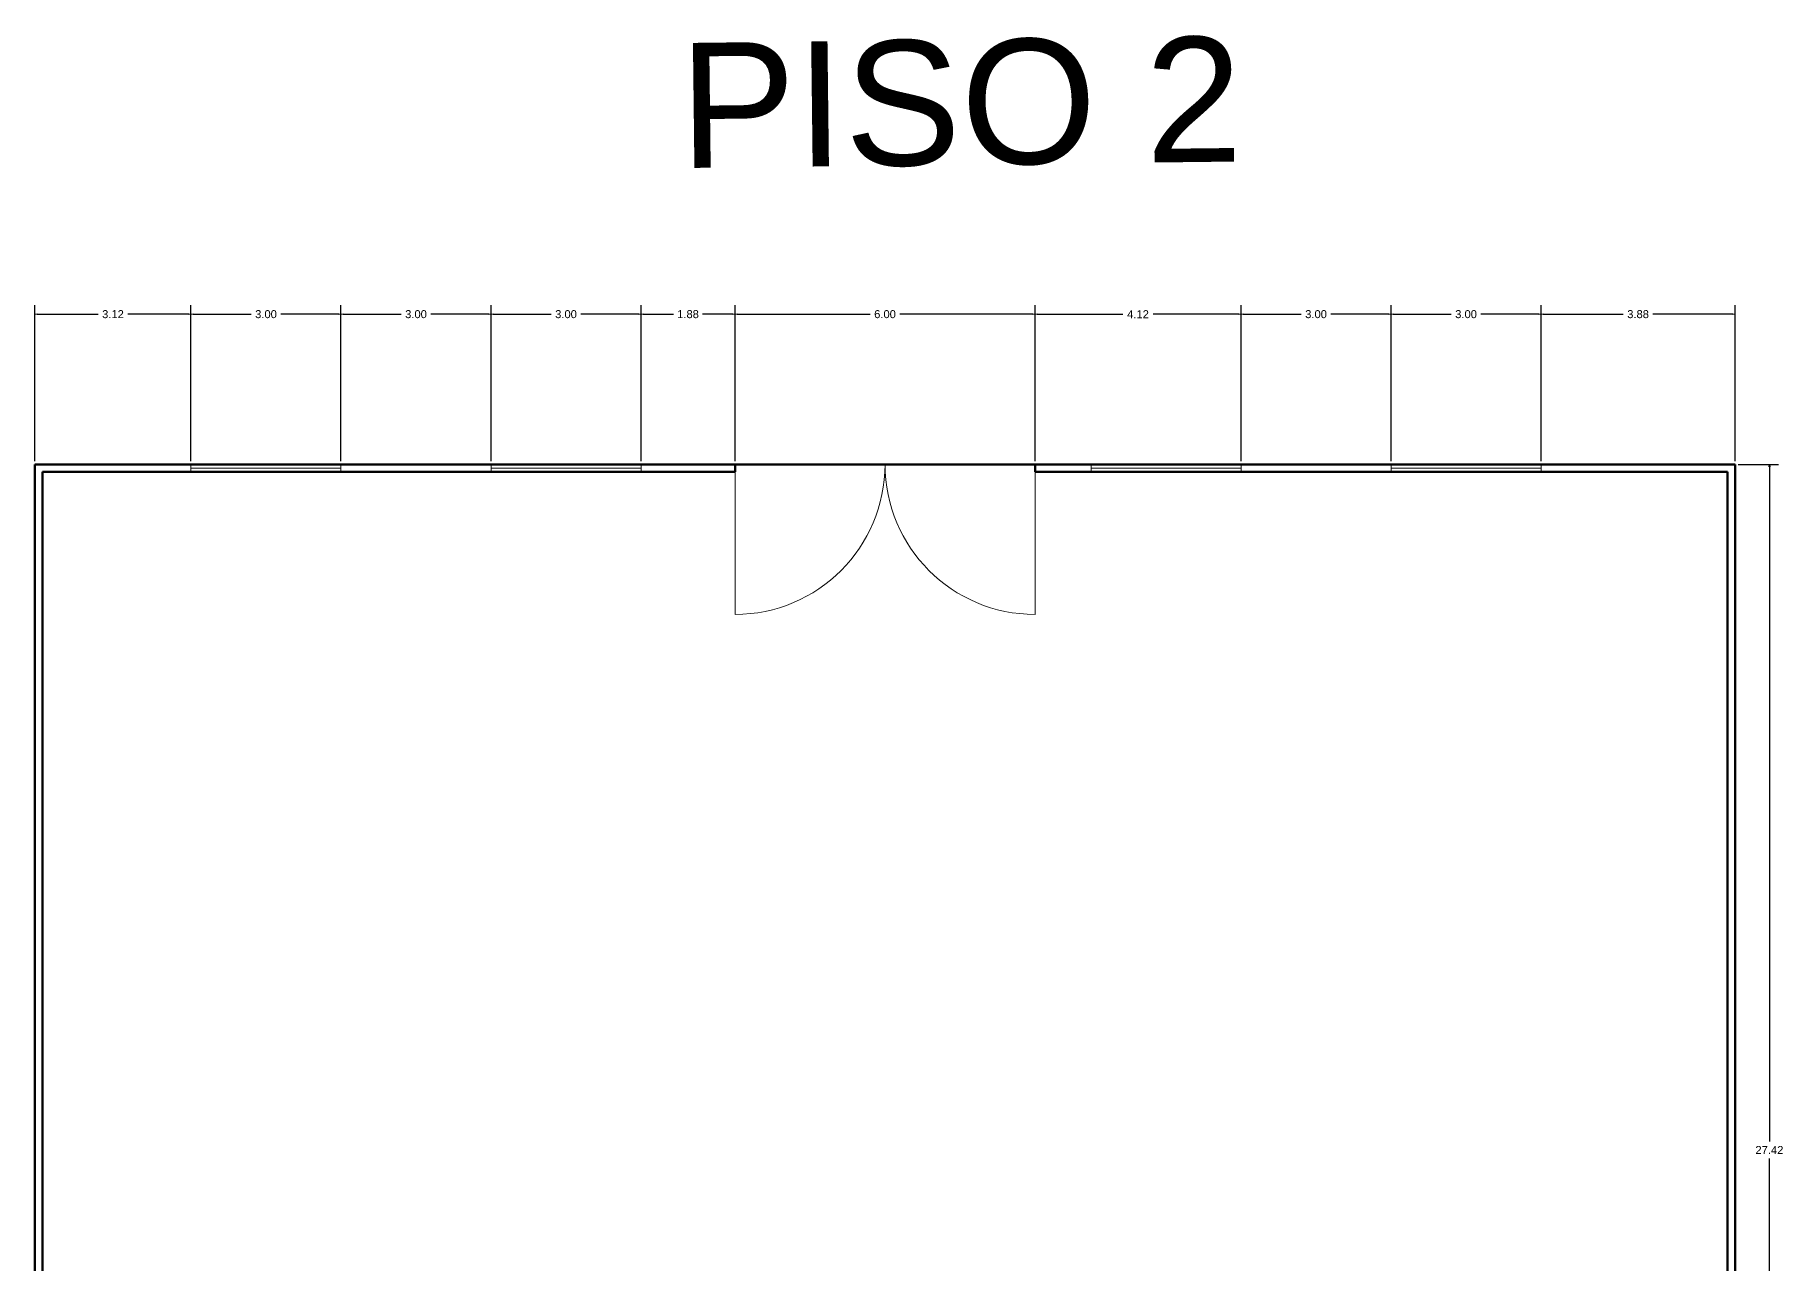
# Model space of a CAD drawing. Header units: metres. Extents: x -1 to 720, y -8 to 179.
# Drawn here: x 219.99 to 254.95, y 54.34 to 78.9 of the extents above; entities that cross this region are included whole.
import ezdxf

# ---------------------------------------------------------------- set-up
doc = ezdxf.new("R2010")
doc.units = ezdxf.units.M
doc.header["$PDMODE"] = 34
doc.layers.add('0-ANOTATION', color=7, linetype='Continuous')
doc.layers.add('0-Dimension', color=9, linetype='Continuous')
for name, color, linetype, lineweight in [('A-DOOR', 251, 'Continuous', 18), ('A-GLAZ', 2, 'Continuous', 18), ('A-WALL', 7, 'Continuous', 60), ('C-WALL', 7, 'Continuous', 60)]:
    doc.layers.add(name, color=color, linetype=linetype, lineweight=lineweight)
doc.styles.get("Standard").update_dxf_attribs({"font": 'arial.ttf'})
doc.dimstyles.new('DAPC Standard', dxfattribs={"dimtxt": 0.3, "dimasz": 0.18, "dimexe": 0.18, "dimexo": 0.0625, "dimgap": 0.09, "dimtad": 0, "dimtih": 1, "dimtoh": 1, "dimzin": 0, "dimdsep": 46, "dimtxsty": 'Standard', "dimblk": 'CLOSEDBLANK', "dimcen": 0.09, "dimazin": 0, "dimtfac": 1, "dimtofl": 0, "dimtmove": 0, "dimatfit": 3, "dimfxl": 1, "dimtolj": 1, "dimtzin": 0, "dimarcsym": 0})

# ---------------------------------------------------------------- blocks, each defined once
blk = doc.blocks.new('_ClosedBlank')
at = {"color": 0, "linetype": 'ByBlock', "lineweight": -2}
for p, q in [((-1, 0.17), (0, 0)), ((-1, 0.17), (-1, -0.17)), ((0, 0), (-1, -0.17))]:
    blk.add_line(p, q, dxfattribs=at)
blk = doc.blocks.new('*D186')
at = {"layer": '0-Dimension', "color": 0, "lineweight": -2, "transparency": 16777216}
for p, q in [((219.989, 70.376), (219.989, 73.498)), ((223.109, 70.376), (223.109, 73.498)), ((220.034, 73.318), (221.252, 73.318)), ((223.064, 73.318), (221.846, 73.318))]:
    blk.add_line(p, q, dxfattribs=at)
at = {"layer": 'Defpoints', "color": 0, "transparency": 16777216}
for p in [(223.109, 73.318), (219.989, 70.314), (223.109, 70.314)]:
    blk.add_point(p, dxfattribs=at)
at = {"layer": '0-Dimension', "color": 0, "lineweight": -2, "transparency": 16777216, "xscale": 0.045, "yscale": 0.045, "zscale": 0.045, "rotation": 180}
blk.add_blockref('_ClosedBlank', (219.989, 73.318), dxfattribs=at)
at = {"layer": '0-Dimension', "color": 0, "lineweight": -2, "transparency": 16777216, "xscale": 0.045, "yscale": 0.045, "zscale": 0.045}
blk.add_blockref('_ClosedBlank', (223.109, 73.318), dxfattribs=at)
at = {"layer": '0-Dimension', "color": 0, "transparency": 16777216, "insert": (221.549, 73.318), "char_height": 0.16, "attachment_point": 5}
blk.add_mtext('\\A1;3.12', dxfattribs=at)
blk = doc.blocks.new('*D187')
at = {"layer": '0-Dimension', "color": 0, "lineweight": -2, "transparency": 16777216}
for p, q in [((223.109, 70.376), (223.109, 73.498)), ((226.109, 70.376), (226.109, 73.498)), ((223.154, 73.318), (224.311, 73.318)), ((226.064, 73.318), (224.906, 73.318))]:
    blk.add_line(p, q, dxfattribs=at)
at = {"layer": 'Defpoints', "color": 0, "transparency": 16777216}
for p in [(226.109, 73.318), (223.109, 70.314), (226.109, 70.314)]:
    blk.add_point(p, dxfattribs=at)
at = {"layer": '0-Dimension', "color": 0, "lineweight": -2, "transparency": 16777216, "xscale": 0.045, "yscale": 0.045, "zscale": 0.045, "rotation": 180}
blk.add_blockref('_ClosedBlank', (223.109, 73.318), dxfattribs=at)
at = {"layer": '0-Dimension', "color": 0, "lineweight": -2, "transparency": 16777216, "xscale": 0.045, "yscale": 0.045, "zscale": 0.045}
blk.add_blockref('_ClosedBlank', (226.109, 73.318), dxfattribs=at)
at = {"layer": '0-Dimension', "color": 0, "transparency": 16777216, "insert": (224.609, 73.318), "char_height": 0.16, "attachment_point": 5}
blk.add_mtext('\\A1;3.00', dxfattribs=at)
blk = doc.blocks.new('*D188')
at = {"layer": '0-Dimension', "color": 0, "lineweight": -2, "transparency": 16777216}
for p, q in [((226.109, 70.376), (226.109, 73.498)), ((229.109, 70.376), (229.109, 73.498)), ((226.154, 73.318), (227.311, 73.318)), ((229.064, 73.318), (227.906, 73.318))]:
    blk.add_line(p, q, dxfattribs=at)
at = {"layer": 'Defpoints', "color": 0, "transparency": 16777216}
for p in [(229.109, 73.318), (226.109, 70.314), (229.109, 70.314)]:
    blk.add_point(p, dxfattribs=at)
at = {"layer": '0-Dimension', "color": 0, "lineweight": -2, "transparency": 16777216, "xscale": 0.045, "yscale": 0.045, "zscale": 0.045, "rotation": 180}
blk.add_blockref('_ClosedBlank', (226.109, 73.318), dxfattribs=at)
at = {"layer": '0-Dimension', "color": 0, "lineweight": -2, "transparency": 16777216, "xscale": 0.045, "yscale": 0.045, "zscale": 0.045}
blk.add_blockref('_ClosedBlank', (229.109, 73.318), dxfattribs=at)
at = {"layer": '0-Dimension', "color": 0, "transparency": 16777216, "insert": (227.609, 73.318), "char_height": 0.16, "attachment_point": 5}
blk.add_mtext('\\A1;3.00', dxfattribs=at)
blk = doc.blocks.new('*D189')
at = {"layer": '0-Dimension', "color": 0, "lineweight": -2, "transparency": 16777216}
for p, q in [((229.109, 70.376), (229.109, 73.498)), ((232.109, 70.376), (232.109, 73.498)), ((229.154, 73.318), (230.311, 73.318)), ((232.064, 73.318), (230.906, 73.318))]:
    blk.add_line(p, q, dxfattribs=at)
at = {"layer": 'Defpoints', "color": 0, "transparency": 16777216}
for p in [(232.109, 73.318), (229.109, 70.314), (232.109, 70.314)]:
    blk.add_point(p, dxfattribs=at)
at = {"layer": '0-Dimension', "color": 0, "lineweight": -2, "transparency": 16777216, "xscale": 0.045, "yscale": 0.045, "zscale": 0.045, "rotation": 180}
blk.add_blockref('_ClosedBlank', (229.109, 73.318), dxfattribs=at)
at = {"layer": '0-Dimension', "color": 0, "lineweight": -2, "transparency": 16777216, "xscale": 0.045, "yscale": 0.045, "zscale": 0.045}
blk.add_blockref('_ClosedBlank', (232.109, 73.318), dxfattribs=at)
at = {"layer": '0-Dimension', "color": 0, "transparency": 16777216, "insert": (230.609, 73.318), "char_height": 0.16, "attachment_point": 5}
blk.add_mtext('\\A1;3.00', dxfattribs=at)
blk = doc.blocks.new('*D190')
at = {"layer": '0-Dimension', "color": 0, "lineweight": -2, "transparency": 16777216}
for p, q in [((232.109, 70.376), (232.109, 73.498)), ((233.989, 70.376), (233.989, 73.498)), ((232.154, 73.318), (232.758, 73.318)), ((233.944, 73.318), (233.339, 73.318))]:
    blk.add_line(p, q, dxfattribs=at)
at = {"layer": 'Defpoints', "color": 0, "transparency": 16777216}
for p in [(233.989, 73.318), (232.109, 70.314), (233.989, 70.314)]:
    blk.add_point(p, dxfattribs=at)
at = {"layer": '0-Dimension', "color": 0, "lineweight": -2, "transparency": 16777216, "xscale": 0.045, "yscale": 0.045, "zscale": 0.045, "rotation": 180}
blk.add_blockref('_ClosedBlank', (232.109, 73.318), dxfattribs=at)
at = {"layer": '0-Dimension', "color": 0, "lineweight": -2, "transparency": 16777216, "xscale": 0.045, "yscale": 0.045, "zscale": 0.045}
blk.add_blockref('_ClosedBlank', (233.989, 73.318), dxfattribs=at)
at = {"layer": '0-Dimension', "color": 0, "transparency": 16777216, "insert": (233.049, 73.318), "char_height": 0.16, "attachment_point": 5}
blk.add_mtext('\\A1;1.88', dxfattribs=at)
blk = doc.blocks.new('*D191')
at = {"layer": '0-Dimension', "color": 0, "lineweight": -2, "transparency": 16777216}
for p, q in [((233.989, 70.376), (233.989, 73.498)), ((239.989, 70.376), (239.989, 73.498)), ((234.034, 73.318), (236.691, 73.318)), ((239.944, 73.318), (237.287, 73.318))]:
    blk.add_line(p, q, dxfattribs=at)
at = {"layer": 'Defpoints', "color": 0, "transparency": 16777216}
for p in [(239.989, 73.318), (233.989, 70.314), (239.989, 70.314)]:
    blk.add_point(p, dxfattribs=at)
at = {"layer": '0-Dimension', "color": 0, "lineweight": -2, "transparency": 16777216, "xscale": 0.045, "yscale": 0.045, "zscale": 0.045, "rotation": 180}
blk.add_blockref('_ClosedBlank', (233.989, 73.318), dxfattribs=at)
at = {"layer": '0-Dimension', "color": 0, "lineweight": -2, "transparency": 16777216, "xscale": 0.045, "yscale": 0.045, "zscale": 0.045}
blk.add_blockref('_ClosedBlank', (239.989, 73.318), dxfattribs=at)
at = {"layer": '0-Dimension', "color": 0, "transparency": 16777216, "insert": (236.989, 73.318), "char_height": 0.16, "attachment_point": 5}
blk.add_mtext('\\A1;6.00', dxfattribs=at)
blk = doc.blocks.new('*D192')
at = {"layer": '0-Dimension', "color": 0, "lineweight": -2, "transparency": 16777216}
for p, q in [((239.989, 70.376), (239.989, 73.498)), ((244.109, 70.376), (244.109, 73.498)), ((240.034, 73.318), (241.748, 73.318)), ((244.064, 73.318), (242.349, 73.318))]:
    blk.add_line(p, q, dxfattribs=at)
at = {"layer": 'Defpoints', "color": 0, "transparency": 16777216}
for p in [(244.109, 73.318), (239.989, 70.314), (244.109, 70.314)]:
    blk.add_point(p, dxfattribs=at)
at = {"layer": '0-Dimension', "color": 0, "lineweight": -2, "transparency": 16777216, "xscale": 0.045, "yscale": 0.045, "zscale": 0.045, "rotation": 180}
blk.add_blockref('_ClosedBlank', (239.989, 73.318), dxfattribs=at)
at = {"layer": '0-Dimension', "color": 0, "lineweight": -2, "transparency": 16777216, "xscale": 0.045, "yscale": 0.045, "zscale": 0.045}
blk.add_blockref('_ClosedBlank', (244.109, 73.318), dxfattribs=at)
at = {"layer": '0-Dimension', "color": 0, "transparency": 16777216, "insert": (242.049, 73.318), "char_height": 0.16, "attachment_point": 5}
blk.add_mtext('\\A1;4.12', dxfattribs=at)
blk = doc.blocks.new('*D193')
at = {"layer": '0-Dimension', "color": 0, "lineweight": -2, "transparency": 16777216}
for p, q in [((244.109, 70.376), (244.109, 73.498)), ((247.109, 70.376), (247.109, 73.498)), ((244.154, 73.318), (245.311, 73.318)), ((247.064, 73.318), (245.906, 73.318))]:
    blk.add_line(p, q, dxfattribs=at)
at = {"layer": 'Defpoints', "color": 0, "transparency": 16777216}
for p in [(247.109, 73.318), (244.109, 70.314), (247.109, 70.314)]:
    blk.add_point(p, dxfattribs=at)
at = {"layer": '0-Dimension', "color": 0, "lineweight": -2, "transparency": 16777216, "xscale": 0.045, "yscale": 0.045, "zscale": 0.045, "rotation": 180}
blk.add_blockref('_ClosedBlank', (244.109, 73.318), dxfattribs=at)
at = {"layer": '0-Dimension', "color": 0, "lineweight": -2, "transparency": 16777216, "xscale": 0.045, "yscale": 0.045, "zscale": 0.045}
blk.add_blockref('_ClosedBlank', (247.109, 73.318), dxfattribs=at)
at = {"layer": '0-Dimension', "color": 0, "transparency": 16777216, "insert": (245.609, 73.318), "char_height": 0.16, "attachment_point": 5}
blk.add_mtext('\\A1;3.00', dxfattribs=at)
blk = doc.blocks.new('*D194')
at = {"layer": '0-Dimension', "color": 0, "lineweight": -2, "transparency": 16777216}
for p, q in [((247.109, 70.376), (247.109, 73.498)), ((250.109, 70.376), (250.109, 73.498)), ((247.154, 73.318), (248.311, 73.318)), ((250.064, 73.318), (248.906, 73.318))]:
    blk.add_line(p, q, dxfattribs=at)
at = {"layer": 'Defpoints', "color": 0, "transparency": 16777216}
for p in [(250.109, 73.318), (247.109, 70.314), (250.109, 70.314)]:
    blk.add_point(p, dxfattribs=at)
at = {"layer": '0-Dimension', "color": 0, "lineweight": -2, "transparency": 16777216, "xscale": 0.045, "yscale": 0.045, "zscale": 0.045, "rotation": 180}
blk.add_blockref('_ClosedBlank', (247.109, 73.318), dxfattribs=at)
at = {"layer": '0-Dimension', "color": 0, "lineweight": -2, "transparency": 16777216, "xscale": 0.045, "yscale": 0.045, "zscale": 0.045}
blk.add_blockref('_ClosedBlank', (250.109, 73.318), dxfattribs=at)
at = {"layer": '0-Dimension', "color": 0, "transparency": 16777216, "insert": (248.609, 73.318), "char_height": 0.16, "attachment_point": 5}
blk.add_mtext('\\A1;3.00', dxfattribs=at)
blk = doc.blocks.new('*D195')
at = {"layer": '0-Dimension', "color": 0, "lineweight": -2, "transparency": 16777216}
for p, q in [((250.109, 70.376), (250.109, 73.498)), ((253.989, 70.376), (253.989, 73.498)), ((250.154, 73.318), (251.751, 73.318)), ((253.944, 73.318), (252.347, 73.318))]:
    blk.add_line(p, q, dxfattribs=at)
at = {"layer": 'Defpoints', "color": 0, "transparency": 16777216}
for p in [(253.989, 73.318), (250.109, 70.314), (253.989, 70.314)]:
    blk.add_point(p, dxfattribs=at)
at = {"layer": '0-Dimension', "color": 0, "lineweight": -2, "transparency": 16777216, "xscale": 0.045, "yscale": 0.045, "zscale": 0.045, "rotation": 180}
blk.add_blockref('_ClosedBlank', (250.109, 73.318), dxfattribs=at)
at = {"layer": '0-Dimension', "color": 0, "lineweight": -2, "transparency": 16777216, "xscale": 0.045, "yscale": 0.045, "zscale": 0.045}
blk.add_blockref('_ClosedBlank', (253.989, 73.318), dxfattribs=at)
at = {"layer": '0-Dimension', "color": 0, "transparency": 16777216, "insert": (252.049, 73.318), "char_height": 0.16, "attachment_point": 5}
blk.add_mtext('\\A1;3.88', dxfattribs=at)
blk = doc.blocks.new('*D197')
at = {"layer": '0-Dimension', "color": 0, "lineweight": -2, "transparency": 16777216}
for p, q in [((254.051, 70.314), (254.855, 70.314)), ((254.675, 70.269), (254.675, 56.774)), ((254.675, 42.939), (254.675, 56.433)), ((254.051, 42.894), (254.855, 42.894))]:
    blk.add_line(p, q, dxfattribs=at)
at = {"layer": 'Defpoints', "color": 0, "transparency": 16777216}
for p in [(253.989, 70.314), (254.675, 70.314), (253.989, 42.894)]:
    blk.add_point(p, dxfattribs=at)
at = {"layer": '0-Dimension', "color": 0, "lineweight": -2, "transparency": 16777216, "xscale": 0.045, "yscale": 0.045, "zscale": 0.045}
for p, rotation in [((254.675, 70.314), 90), ((254.675, 42.894), 270)]:
    blk.add_blockref('_ClosedBlank', p, dxfattribs=dict(at, rotation=rotation))
at = {"layer": '0-Dimension', "color": 0, "transparency": 16777216, "insert": (254.675, 56.604), "char_height": 0.16, "attachment_point": 5}
blk.add_mtext('\\A1;27.42', dxfattribs=at)

msp = doc.modelspace()

# ---------------------------------------------------------------- linework, layer by layer
at = {"layer": 'A-DOOR'}
for p, q in [((233.989, 70.314), (239.989, 70.314)), ((239.989, 70.314), (233.989, 70.314)), ((233.989, 70.314), (233.989, 67.314)), ((239.989, 70.314), (239.989, 67.314))]:
    msp.add_line(p, q, dxfattribs=at)
for centre, start, end in [((233.989, 70.314), 270, 0), ((239.989, 70.314), 180, 270)]:
    msp.add_arc(centre, 3, start, end, dxfattribs=at)
at = {"layer": 'A-GLAZ'}
for p, q in [((223.109, 70.314), (223.109, 70.164)), ((226.109, 70.314), (223.109, 70.314)), ((226.109, 70.164), (226.109, 70.314)), ((229.109, 70.164), (229.109, 70.314)), ((229.109, 70.314), (232.109, 70.314)), ((232.109, 70.314), (232.109, 70.164)), ((244.109, 70.314), (241.109, 70.314)), ((241.109, 70.314), (241.109, 70.164)), ((244.109, 70.164), (244.109, 70.314)), ((247.109, 70.164), (247.109, 70.314)), ((247.109, 70.314), (250.109, 70.314)), ((250.109, 70.314), (250.109, 70.164)), ((223.109, 70.239), (226.109, 70.239)), ((223.109, 70.164), (226.109, 70.164)), ((229.109, 70.239), (232.109, 70.239)), ((232.109, 70.164), (229.109, 70.164)), ((241.109, 70.239), (244.109, 70.239)), ((241.109, 70.164), (244.109, 70.164)), ((247.109, 70.239), (250.109, 70.239)), ((250.109, 70.164), (247.109, 70.164))]:
    msp.add_line(p, q, dxfattribs=at)
at = {"layer": 'A-WALL'}
for p, q in [((219.989, 34.314), (219.989, 70.314)), ((219.989, 70.314), (253.989, 70.314)), ((219.989, 70.314), (233.989, 70.314)), ((219.989, 34.314), (219.989, 70.314)), ((239.989, 70.314), (253.989, 70.314)), ((253.989, 42.894), (253.989, 70.314)), ((220.141, 70.164), (220.141, 34.466)), ((233.989, 70.164), (220.141, 70.164)), ((233.989, 70.164), (220.141, 70.164)), ((220.141, 70.164), (220.141, 34.466)), ((236.992, 70.164), (236.985, 70.164)), ((253.836, 70.164), (239.989, 70.164)), ((253.836, 70.164), (239.989, 70.164)), ((253.836, 42.894), (253.836, 70.164))]:
    msp.add_line(p, q, dxfattribs=at)
at = {"layer": 'C-WALL'}
for p, q in [((233.989, 70.314), (233.989, 70.164)), ((239.989, 70.164), (239.989, 70.314))]:
    msp.add_line(p, q, dxfattribs=at)

# ---------------------------------------------------------------- texts
at = {"layer": '0-ANOTATION', "insert": (232.861, 78.74), "char_height": 2.5, "attachment_point": 1, "rotation": 0.6726}
msp.add_mtext_dynamic_manual_height_columns('PISO 2 ', width=15.58637, gutter_width=12.5, heights=[0], dxfattribs=at)

# ---------------------------------------------------------------- dimensions: what is measured, and where the dimension line sits
at = {"layer": '0-Dimension'}
for base, p1, p2, override, picture, middle in [((223.109, 73.318), (219.989, 70.314), (223.109, 70.314), {"dimtxt": 0.16, "dimasz": 0.045}, '*D186', (221.549, 73.318)), ((226.109, 73.318), (223.109, 70.314), (226.109, 70.314), {"dimtxt": 0.16, "dimasz": 0.045, "dimtmove": 1}, '*D187', (224.609, 73.318)), ((229.109, 73.318), (226.109, 70.314), (229.109, 70.314), {"dimtxt": 0.16, "dimasz": 0.045, "dimtmove": 1}, '*D188', (227.609, 73.318)), ((232.109, 73.318), (229.109, 70.314), (232.109, 70.314), {"dimtxt": 0.16, "dimasz": 0.045, "dimtmove": 1}, '*D189', (230.609, 73.318)), ((233.989, 73.318), (232.109, 70.314), (233.989, 70.314), {"dimtxt": 0.16, "dimasz": 0.045, "dimtmove": 1}, '*D190', (233.049, 73.318)), ((239.989, 73.318), (233.989, 70.314), (239.989, 70.314), {"dimtxt": 0.16, "dimasz": 0.045, "dimtmove": 1}, '*D191', (236.989, 73.318)), ((244.109, 73.318), (239.989, 70.314), (244.109, 70.314), {"dimtxt": 0.16, "dimasz": 0.045, "dimtmove": 1}, '*D192', (242.049, 73.318)), ((247.109, 73.318), (244.109, 70.314), (247.109, 70.314), {"dimtxt": 0.16, "dimasz": 0.045, "dimtmove": 1}, '*D193', (245.609, 73.318)), ((250.109, 73.318), (247.109, 70.314), (250.109, 70.314), {"dimtxt": 0.16, "dimasz": 0.045, "dimtmove": 1}, '*D194', (248.609, 73.318)), ((253.989, 73.318), (250.109, 70.314), (253.989, 70.314), {"dimtxt": 0.16, "dimasz": 0.045, "dimtmove": 1}, '*D195', (252.049, 73.318))]:
    dim = msp.add_linear_dim(base=base, p1=p1, p2=p2, dimstyle='DAPC Standard', override=override, dxfattribs=at)
    dim.commit()
    dim.dimension.update_dxf_attribs({"geometry": picture, "text_midpoint": middle})
dim = msp.add_linear_dim(base=(254.675, 70.314), p1=(253.989, 42.894), p2=(253.989, 70.314), angle=90, dimstyle='DAPC Standard', override={"dimtxt": 0.16, "dimasz": 0.045, "dimtmove": 1}, dxfattribs=at)
dim.commit()
dim.dimension.update_dxf_attribs({"geometry": '*D197', "text_midpoint": (254.675, 56.604)})

doc.saveas('drawing.dxf')
